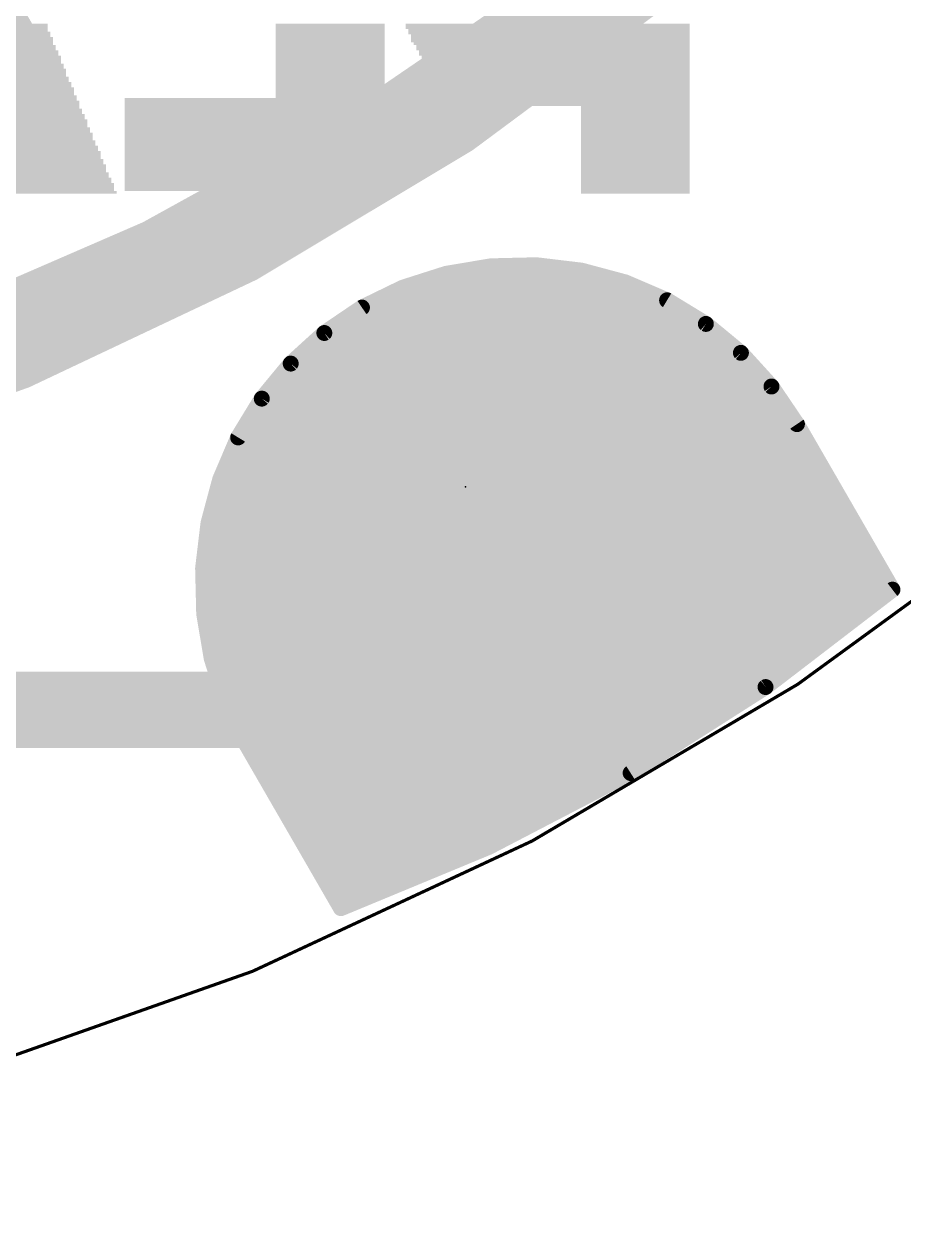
# Model space of a CAD drawing. Extents: x -25.4 to 25.4, y -25.4 to 25.5.
# Drawn here: x 7.78 to 14.8, y -25.45 to -15.99 of the extents above; entities that cross this region are included whole.
import ezdxf

# ---------------------------------------------------------------- set-up
doc = ezdxf.new("R2010")
doc.units = 0
for name, color, linetype in [('1', 12, 'CONTINUOUS'), ('16', 132, 'CONTINUOUS'), ('17', 110, 'CONTINUOUS'), ('20', 53, 'CONTINUOUS'), ('204', 40, 'CONTINUOUS'), ('23', 53, 'CONTINUOUS')]:
    doc.layers.add(name, color=color, linetype=linetype)

# ---------------------------------------------------------------- blocks, each defined once
blk = doc.blocks.new('RECT')
blk.add_solid([(-0.5, -0.5), (0.5, -0.5), (-0.5, 0.5), (0.5, 0.5)])
blk = doc.blocks.new('ROUNDP')
at = {"const_width": 0.5}
blk.add_lwpolyline([(0, -0.25, 1), (0, 0.25, 1), (0, -0.25)], format="xyb", dxfattribs=at)

msp = doc.modelspace()

# ---------------------------------------------------------------- linework, layer by layer
at = {"layer": '1'}
for points, const_width in [([(7.1205, -18.6055, 0.6745), (7.9375, 18.542)], 0.6096), ([(0, -20.32, 0.4142), (20.32, 0)], 0.254), ([(11.5053, -17.8947, 1), (11.5068, -17.9581)], 0.0635), ([(11.5113, -17.9577, 1), (11.5008, -17.8951)], 0.0635), ([(11.8721, -17.8862, 1), (11.8646, -17.9493)], 0.0635), ([(11.8691, -17.9495, 1), (11.8676, -17.886)], 0.0635), ([(11.1434, -17.9552, 1), (11.1539, -18.0178)], 0.0635), ([(11.1583, -18.0167, 1), (11.139, -17.9563)], 0.0635), ([(12.2364, -17.9301, 1), (12.22, -17.9915)], 0.0635), ([(12.2244, -17.9923, 1), (12.232, -17.9293)], 0.0635), ([(10.7938, -18.0666, 1), (10.8131, -18.1271)], 0.0635), ([(10.8174, -18.1254, 1), (10.7896, -18.0683)], 0.0635), ([(11.0001, -18.0023, 1), (11.0001, -18.0658)], 0.0635), ([(12.5014, -18.0658, 1), (12.5014, -18.0023)], 0.0635), ([(12.5908, -18.0254, 1), (12.5658, -18.0838)], 0.0635), ([(12.57, -18.0853, 1), (12.5865, -18.0239)], 0.0635), ([(10.6714, -18.1293, 1), (10.6714, -18.1928)], 0.0635), ([(12.8267, -18.1928, 1), (12.8267, -18.1293)], 0.0635), ([(12.9279, -18.1701, 1), (12.8949, -18.2244)], 0.0635), ([(12.8989, -18.2264, 1), (12.9239, -18.1681)], 0.0635), ([(10.429, -18.2563, 1), (10.429, -18.3197)], 0.0635), ([(10.4636, -18.2266, 1), (10.4914, -18.2837)], 0.0635), ([(10.4953, -18.2815, 1), (10.4597, -18.2289)], 0.0635), ([(13.0603, -18.3197, 1), (13.0603, -18.2563)], 0.0635), ([(13.2411, -18.3614, 1), (13.2006, -18.4104)], 0.0635), ([(13.2043, -18.413, 1), (13.2374, -18.3588)], 0.0635), ([(10.1596, -18.432, 1), (10.1952, -18.4846)], 0.0635), ([(10.1987, -18.4818, 1), (10.156, -18.4348)], 0.0635), ([(10.2414, -18.3833, 1), (10.2414, -18.4467)], 0.0635), ([(13.2561, -18.4467, 1), (13.2561, -18.3833)], 0.0635), ([(10.0853, -18.5103, 1), (10.0853, -18.5738)], 0.0635), ([(13.4099, -18.5738, 1), (13.4099, -18.5103)], 0.0635), ([(9.9456, -18.6373, 1), (9.9456, -18.7007)], 0.0635), ([(13.5238, -18.5953, 1), (13.4768, -18.638)], 0.0635), ([(13.4801, -18.6411, 1), (13.5205, -18.5921)], 0.0635), ([(13.5479, -18.7007, 1), (13.5479, -18.6373)], 0.0635), ([(9.8879, -18.6786, 1), (9.9306, -18.7256)], 0.0635), ([(9.9337, -18.7223, 1), (9.8847, -18.6819)], 0.0635), ([(9.8317, -18.7643, 1), (9.8317, -18.8277)], 0.0635), ([(13.6634, -18.8277, 1), (13.6634, -18.7643)], 0.0635), ([(9.7268, -18.8913, 1), (9.7268, -18.9548)], 0.0635), ([(13.7704, -18.867, 1), (13.7178, -18.9026)], 0.0635), ([(13.7206, -18.9061, 1), (13.7676, -18.8634)], 0.0635), ([(13.77, -18.9548, 1), (13.77, -18.8913)], 0.0635), ([(9.6368, -19.0183, 1), (9.6368, -19.0817)], 0.0635), ([(9.654, -18.9613, 1), (9.703, -19.0018)], 0.0635), ([(9.7056, -18.9981, 1), (9.6514, -18.965)], 0.0635), ([(13.8559, -19.0817, 1), (13.8559, -19.0183)], 0.0635), ([(9.5593, -19.1453, 1), (9.5593, -19.2087)], 0.0635), ([(13.9747, -19.169, 1), (13.9197, -19.2008)], 0.0635), ([(13.9209, -19.2027, 1), (13.9735, -19.1671)], 0.0635), ([(13.9419, -19.2087, 1), (13.9419, -19.1453)], 0.0635), ([(9.4843, -19.2723, 1), (9.4843, -19.3358)], 0.0635), ([(9.4627, -19.2745, 1), (9.517, -19.3075)], 0.0635), ([(9.519, -19.3035, 1), (9.4607, -19.2785)], 0.0635), ([(14.016, -19.3358, 1), (14.016, -19.2723)], 0.0635), ([(9.4299, -19.3993, 1), (9.4299, -19.4627)], 0.0635), ([(14.0893, -19.4627, 1), (14.0893, -19.3993)], 0.0635), ([(9.3779, -19.6324, 1), (9.3165, -19.6159)], 0.0635), ([(9.3755, -19.5263, 1), (9.3755, -19.5897)], 0.0635), ([(14.1626, -19.5897, 1), (14.1626, -19.5263)], 0.0635), ([(9.3309, -19.6533, 1), (9.3309, -19.7168)], 0.0635), ([(9.318, -19.6116, 1), (9.3764, -19.6366)], 0.0635), ([(14.2359, -19.7168, 1), (14.2359, -19.6533)], 0.0635), ([(9.2969, -19.7803, 1), (9.2969, -19.8438)], 0.0635), ([(14.3093, -19.8438, 1), (14.3093, -19.7803)], 0.0635), ([(11.7094, -20.1249, 1), (11.4046, -20.1249)], 0.3048), ([(9.2227, -19.966, 1), (9.2841, -19.9824)], 0.0635), ([(9.2849, -19.978, 1), (9.2219, -19.9704)], 0.0635), ([(9.2628, -19.9073, 1), (9.2628, -19.9707)], 0.0635), ([(14.3826, -19.9707, 1), (14.3826, -19.9073)], 0.0635), ([(9.2424, -20.0343, 1), (9.2424, -20.0978)], 0.0635), ([(14.4559, -20.0978, 1), (14.4559, -20.0343)], 0.0635), ([(9.2272, -20.1613, 1), (9.2272, -20.2248)], 0.0635), ([(11.6648, -20.4867, 1), (11.4492, -20.2712)], 0.3048), ([(14.5292, -20.2248, 1), (14.5292, -20.1613)], 0.0635), ([(11.4046, -20.3789, 1), (11.7094, -20.3789)], 0.3048), ([(9.2421, -20.3333, 1), (9.1786, -20.3348)], 0.0635), ([(9.1788, -20.3303, 1), (9.2419, -20.3378)], 0.0635), ([(9.2121, -20.2883, 1), (9.2121, -20.3517)], 0.0635), ([(14.6026, -20.3517, 1), (14.6026, -20.2883)], 0.0635), ([(9.2131, -20.4153, 1), (9.2131, -20.4788)], 0.0635), ([(14.6759, -20.4788, 1), (14.6759, -20.4153)], 0.0635), ([(9.2161, -20.5423, 1), (9.2161, -20.6058)], 0.0635), ([(14.6189, -20.6058, 1), (14.6189, -20.5423)], 0.0635), ([(14.6817, -20.5206, 1), (14.7367, -20.4888)], 0.0635), ([(14.7285, -20.5299, 1), (14.6899, -20.4795)], 0.0635), ([(9.2503, -20.6911, 1), (9.1877, -20.7016)], 0.0635), ([(9.1873, -20.6971, 1), (9.2507, -20.6956)], 0.0635), ([(9.2198, -20.6693, 1), (9.2198, -20.7327)], 0.0635), ([(14.4534, -20.7327, 1), (14.4534, -20.6693)], 0.0635), ([(9.2411, -20.7963, 1), (9.2411, -20.8597)], 0.0635), ([(14.2879, -20.8597, 1), (14.2879, -20.7963)], 0.0635), ([(9.2625, -20.9233, 1), (9.2625, -20.9868)], 0.0635), ([(14.1224, -20.9868, 1), (14.1224, -20.9233)], 0.0635), ([(9.3093, -21.0441, 1), (9.2489, -21.0634)], 0.0635), ([(9.2478, -21.059, 1), (9.3104, -21.0485)], 0.0635), ([(9.2881, -21.0503, 1), (9.2881, -21.1137)], 0.0635), ([(13.9569, -21.1137, 1), (13.9569, -21.0503)], 0.0635), ([(9.3287, -21.1773, 1), (9.3287, -21.2407)], 0.0635), ([(13.7914, -21.2407, 1), (13.7914, -21.1773)], 0.0635), ([(13.6775, -21.2563, 1), (13.7162, -21.3067)], 0.0635), ([(13.7139, -21.3083, 1), (13.6798, -21.2548)], 0.0635), ([(9.3693, -21.3043, 1), (9.3693, -21.3678)], 0.0635), ([(9.418, -21.385, 1), (9.3609, -21.4128)], 0.0635), ([(9.3592, -21.4086, 1), (9.4197, -21.3892)], 0.0635), ([(13.6113, -21.3678, 1), (13.6113, -21.3043)], 0.0635), ([(9.4206, -21.4313, 1), (9.4206, -21.4947)], 0.0635), ([(13.412, -21.4947, 1), (13.412, -21.4313)], 0.0635), ([(9.4823, -21.5583, 1), (9.4823, -21.6217)], 0.0635), ([(13.2126, -21.6217, 1), (13.2126, -21.5583)], 0.0635), ([(9.9232, -21.7972, 1), (10.1387, -22.0128)], 0.3048), ([(9.544, -21.6853, 1), (9.544, -21.7488)], 0.0635), ([(9.5753, -21.709, 1), (9.5203, -21.7408)], 0.0635), ([(9.5192, -21.7388, 1), (9.5764, -21.711)], 0.0635), ([(13.0133, -21.7488, 1), (13.0133, -21.6853)], 0.0635), ([(9.6166, -21.8123, 1), (9.6166, -21.8758)], 0.0635), ([(12.8139, -21.8758, 1), (12.8139, -21.8123)], 0.0635), ([(9.6899, -21.9393, 1), (9.6899, -22.0027)], 0.0635), ([(12.6036, -21.9404, 1), (12.6377, -21.9939)], 0.0635), ([(12.6353, -21.9953, 1), (12.6059, -21.939)], 0.0635), ([(12.6132, -22.0027, 1), (12.6132, -21.9393)], 0.0635), ([(9.7632, -22.0663, 1), (9.7632, -22.1298)], 0.0635), ([(12.3693, -22.1298, 1), (12.3693, -22.0663)], 0.0635), ([(9.8365, -22.1933, 1), (9.8365, -22.2568)], 0.0635), ([(12.1253, -22.2568, 1), (12.1253, -22.1933)], 0.0635), ([(9.9099, -22.3203, 1), (9.9099, -22.3837)], 0.0635), ([(11.8814, -22.3837, 1), (11.8814, -22.3203)], 0.0635), ([(9.9832, -22.4473, 1), (9.9832, -22.5108)], 0.0635), ([(11.4741, -22.5282, 1), (11.5034, -22.5846)], 0.0635), ([(11.5009, -22.5857, 1), (11.4766, -22.5271)], 0.0635), ([(11.6374, -22.5108, 1), (11.6374, -22.4473)], 0.0635), ([(10.0565, -22.5743, 1), (10.0565, -22.6378)], 0.0635), ([(11.369, -22.6378, 1), (11.369, -22.5743)], 0.0635), ([(10.1298, -22.7013, 1), (10.1298, -22.7647)], 0.0635), ([(11.0624, -22.7647, 1), (11.0624, -22.7013)], 0.0635), ([(10.2031, -22.8283, 1), (10.2031, -22.8917)], 0.0635), ([(10.7557, -22.8917, 1), (10.7557, -22.8283)], 0.0635), ([(10.2765, -22.9553, 1), (10.2765, -23.0188)], 0.0635), ([(10.4491, -23.0188, 1), (10.4491, -22.9553)], 0.0635), ([(10.2976, -23.0154, 1), (10.3219, -23.0741)], 0.0635), ([(10.2823, -23.0606, 1), (10.3373, -23.0288)], 0.0635)]:
    msp.add_lwpolyline(points, format="xyb", dxfattribs=dict(at, const_width=const_width))
for points, const_width in [([(11.5061, -17.9264), (11.1487, -17.9865)], 0.127), ([(11.8684, -17.9178), (11.5061, -17.9264)], 0.127), ([(12.2282, -17.9608), (11.8684, -17.9178)], 0.127), ([(11.1487, -17.9865), (10.8035, -18.0968)], 0.127), ([(12.5783, -18.0546), (12.2282, -17.9608)], 0.127), ([(10.8035, -18.0968), (10.4775, -18.2552)], 0.127), ([(11.0001, -18.034), (12.5014, -18.034)], 0.127), ([(12.9114, -18.1973), (12.5783, -18.0546)], 0.127), ([(10.6714, -18.161), (12.8267, -18.161)], 0.127), ([(13.2208, -18.3859), (12.9114, -18.1973)], 0.127), ([(10.4775, -18.2552), (10.1774, -18.4583)], 0.127), ([(10.429, -18.288), (13.0603, -18.288)], 0.127), ([(13.5003, -18.6166), (13.2208, -18.3859)], 0.127), ([(10.1774, -18.4583), (9.9092, -18.7021)], 0.127), ([(10.2414, -18.415), (13.2561, -18.415)], 0.127), ([(10.0853, -18.542), (13.4099, -18.542)], 0.127), ([(9.9456, -18.669), (13.5479, -18.669)], 0.127), ([(13.7441, -18.8848), (13.5003, -18.6166)], 0.127), ([(9.9092, -18.7021), (9.6785, -18.9816)], 0.127), ([(9.8317, -18.796), (13.6634, -18.796)], 0.127), ([(9.7268, -18.923), (13.77, -18.923)], 0.127), ([(13.9472, -19.1849), (13.7441, -18.8848)], 0.127), ([(9.6785, -18.9816), (9.4899, -19.291)], 0.127), ([(9.6368, -19.05), (13.8559, -19.05)], 0.127), ([(9.5593, -19.177), (13.9419, -19.177)], 0.127), ([(14.7092, -20.5047), (13.9472, -19.1849)], 0.127), ([(9.4899, -19.291), (9.3472, -19.6241)], 0.127), ([(9.4843, -19.304), (14.016, -19.304)], 0.127), ([(9.4299, -19.431), (14.0893, -19.431)], 0.127), ([(9.3472, -19.6241), (9.2534, -19.9742)], 0.127), ([(9.3755, -19.558), (14.1626, -19.558)], 0.127), ([(9.3309, -19.685), (14.2359, -19.685)], 0.127), ([(9.2969, -19.812), (14.3093, -19.812)], 0.127), ([(11.557, -20.3789), (11.557, -20.1249)], 0.6096), ([(9.2534, -19.9742), (9.2104, -20.334)], 0.127), ([(9.2628, -19.939), (14.3826, -19.939)], 0.127), ([(9.2424, -20.066), (14.4559, -20.066)], 0.127), ([(9.2272, -20.193), (14.5292, -20.193)], 0.127), ([(10.0309, -21.905), (11.557, -20.3789)], 0.6096), ([(9.2104, -20.334), (9.219, -20.6963)], 0.127), ([(9.2121, -20.32), (14.6026, -20.32)], 0.127), ([(9.2131, -20.447), (14.6759, -20.447)], 0.127), ([(9.2161, -20.574), (14.6189, -20.574)], 0.127), ([(13.6968, -21.2815), (14.7092, -20.5047)], 0.127), ([(9.219, -20.6963), (9.2791, -21.0537)], 0.127), ([(9.2198, -20.701), (14.4534, -20.701)], 0.127), ([(9.2411, -20.828), (14.2879, -20.828)], 0.127), ([(9.2625, -20.955), (14.1224, -20.955)], 0.127), ([(9.2791, -21.0537), (9.3894, -21.3989)], 0.127), ([(9.2881, -21.082), (13.9569, -21.082)], 0.127), ([(9.3287, -21.209), (13.7914, -21.209)], 0.127), ([(12.6206, -21.9672), (13.6968, -21.2815)], 0.127), ([(9.3693, -21.336), (13.6113, -21.336)], 0.127), ([(9.3894, -21.3989), (9.5478, -21.7249)], 0.127), ([(9.4206, -21.463), (13.412, -21.463)], 0.127), ([(9.4823, -21.59), (13.2126, -21.59)], 0.127), ([(9.544, -21.717), (13.0133, -21.717)], 0.127), ([(9.5478, -21.7249), (10.3098, -23.0447)], 0.127), ([(9.6166, -21.844), (12.8139, -21.844)], 0.127), ([(9.6899, -21.971), (12.6132, -21.971)], 0.127), ([(11.4887, -22.5564), (12.6206, -21.9672)], 0.127), ([(9.7632, -22.098), (12.3693, -22.098)], 0.127), ([(9.8365, -22.225), (12.1253, -22.225)], 0.127), ([(9.9099, -22.352), (11.8814, -22.352)], 0.127), ([(9.9832, -22.479), (11.6374, -22.479)], 0.127), ([(10.3098, -23.0447), (11.4887, -22.5564)], 0.127), ([(10.0565, -22.606), (11.369, -22.606)], 0.127), ([(10.1298, -22.733), (11.0624, -22.733)], 0.127), ([(10.2031, -22.86), (10.7557, -22.86)], 0.127), ([(10.2765, -22.987), (10.4491, -22.987)], 0.127)]:
    msp.add_lwpolyline(points, dxfattribs=dict(at, const_width=const_width))
at = {"layer": '16'}
for points, const_width in [([(0, -20.32, 0.4142), (20.32, 0)], 0.254), ([(11.5053, -17.8947, 1), (11.5068, -17.9581)], 0.0635), ([(11.5113, -17.9577, 1), (11.5008, -17.8951)], 0.0635), ([(11.8721, -17.8862, 1), (11.8646, -17.9493)], 0.0635), ([(11.8691, -17.9495, 1), (11.8676, -17.886)], 0.0635), ([(11.1434, -17.9552, 1), (11.1539, -18.0178)], 0.0635), ([(11.1583, -18.0167, 1), (11.139, -17.9563)], 0.0635), ([(12.2364, -17.9301, 1), (12.22, -17.9915)], 0.0635), ([(12.2244, -17.9923, 1), (12.232, -17.9293)], 0.0635), ([(10.7938, -18.0666, 1), (10.8131, -18.1271)], 0.0635), ([(10.8174, -18.1254, 1), (10.7896, -18.0683)], 0.0635), ([(11.0001, -18.0023, 1), (11.0001, -18.0658)], 0.0635), ([(12.5014, -18.0658, 1), (12.5014, -18.0023)], 0.0635), ([(12.5908, -18.0254, 1), (12.5658, -18.0838)], 0.0635), ([(12.57, -18.0853, 1), (12.5865, -18.0239)], 0.0635), ([(10.6714, -18.1293, 1), (10.6714, -18.1928)], 0.0635), ([(12.8267, -18.1928, 1), (12.8267, -18.1293)], 0.0635), ([(12.9279, -18.1701, 1), (12.8949, -18.2244)], 0.0635), ([(12.8989, -18.2264, 1), (12.9239, -18.1681)], 0.0635), ([(10.429, -18.2563, 1), (10.429, -18.3197)], 0.0635), ([(10.4636, -18.2266, 1), (10.4914, -18.2837)], 0.0635), ([(10.4953, -18.2815, 1), (10.4597, -18.2289)], 0.0635), ([(13.0603, -18.3197, 1), (13.0603, -18.2563)], 0.0635), ([(13.2411, -18.3614, 1), (13.2006, -18.4104)], 0.0635), ([(13.2043, -18.413, 1), (13.2374, -18.3588)], 0.0635), ([(10.1596, -18.432, 1), (10.1952, -18.4846)], 0.0635), ([(10.1987, -18.4818, 1), (10.156, -18.4348)], 0.0635), ([(10.2414, -18.3833, 1), (10.2414, -18.4467)], 0.0635), ([(13.2561, -18.4467, 1), (13.2561, -18.3833)], 0.0635), ([(10.0853, -18.5103, 1), (10.0853, -18.5738)], 0.0635), ([(13.4099, -18.5738, 1), (13.4099, -18.5103)], 0.0635), ([(9.9456, -18.6373, 1), (9.9456, -18.7007)], 0.0635), ([(13.5238, -18.5953, 1), (13.4768, -18.638)], 0.0635), ([(13.4801, -18.6411, 1), (13.5205, -18.5921)], 0.0635), ([(13.5479, -18.7007, 1), (13.5479, -18.6373)], 0.0635), ([(9.8879, -18.6786, 1), (9.9306, -18.7256)], 0.0635), ([(9.9337, -18.7223, 1), (9.8847, -18.6819)], 0.0635), ([(9.8317, -18.7643, 1), (9.8317, -18.8277)], 0.0635), ([(13.6634, -18.8277, 1), (13.6634, -18.7643)], 0.0635), ([(9.7268, -18.8913, 1), (9.7268, -18.9548)], 0.0635), ([(13.7704, -18.867, 1), (13.7178, -18.9026)], 0.0635), ([(13.7206, -18.9061, 1), (13.7676, -18.8634)], 0.0635), ([(13.77, -18.9548, 1), (13.77, -18.8913)], 0.0635), ([(9.6368, -19.0183, 1), (9.6368, -19.0817)], 0.0635), ([(9.654, -18.9613, 1), (9.703, -19.0018)], 0.0635), ([(9.7056, -18.9981, 1), (9.6514, -18.965)], 0.0635), ([(13.8559, -19.0817, 1), (13.8559, -19.0183)], 0.0635), ([(9.5593, -19.1453, 1), (9.5593, -19.2087)], 0.0635), ([(13.9747, -19.169, 1), (13.9197, -19.2008)], 0.0635), ([(13.9209, -19.2027, 1), (13.9735, -19.1671)], 0.0635), ([(13.9419, -19.2087, 1), (13.9419, -19.1453)], 0.0635), ([(9.4843, -19.2723, 1), (9.4843, -19.3358)], 0.0635), ([(9.4627, -19.2745, 1), (9.517, -19.3075)], 0.0635), ([(9.519, -19.3035, 1), (9.4607, -19.2785)], 0.0635), ([(14.016, -19.3358, 1), (14.016, -19.2723)], 0.0635), ([(9.4299, -19.3993, 1), (9.4299, -19.4627)], 0.0635), ([(14.0893, -19.4627, 1), (14.0893, -19.3993)], 0.0635), ([(9.3779, -19.6324, 1), (9.3165, -19.6159)], 0.0635), ([(9.3755, -19.5263, 1), (9.3755, -19.5897)], 0.0635), ([(14.1626, -19.5897, 1), (14.1626, -19.5263)], 0.0635), ([(9.3309, -19.6533, 1), (9.3309, -19.7168)], 0.0635), ([(9.318, -19.6116, 1), (9.3764, -19.6366)], 0.0635), ([(14.2359, -19.7168, 1), (14.2359, -19.6533)], 0.0635), ([(9.2969, -19.7803, 1), (9.2969, -19.8438)], 0.0635), ([(14.3093, -19.8438, 1), (14.3093, -19.7803)], 0.0635), ([(11.7094, -20.1249, 1), (11.4046, -20.1249)], 0.3048), ([(9.2227, -19.966, 1), (9.2841, -19.9824)], 0.0635), ([(9.2849, -19.978, 1), (9.2219, -19.9704)], 0.0635), ([(9.2628, -19.9073, 1), (9.2628, -19.9707)], 0.0635), ([(14.3826, -19.9707, 1), (14.3826, -19.9073)], 0.0635), ([(9.2424, -20.0343, 1), (9.2424, -20.0978)], 0.0635), ([(14.4559, -20.0978, 1), (14.4559, -20.0343)], 0.0635), ([(9.2272, -20.1613, 1), (9.2272, -20.2248)], 0.0635), ([(11.6648, -20.4867, 1), (11.4492, -20.2712)], 0.3048), ([(14.5292, -20.2248, 1), (14.5292, -20.1613)], 0.0635), ([(11.4046, -20.3789, 1), (11.7094, -20.3789)], 0.3048), ([(9.2421, -20.3333, 1), (9.1786, -20.3348)], 0.0635), ([(9.1788, -20.3303, 1), (9.2419, -20.3378)], 0.0635), ([(9.2121, -20.2883, 1), (9.2121, -20.3517)], 0.0635), ([(14.6026, -20.3517, 1), (14.6026, -20.2883)], 0.0635), ([(9.2131, -20.4153, 1), (9.2131, -20.4788)], 0.0635), ([(14.6759, -20.4788, 1), (14.6759, -20.4153)], 0.0635), ([(9.2161, -20.5423, 1), (9.2161, -20.6058)], 0.0635), ([(14.6189, -20.6058, 1), (14.6189, -20.5423)], 0.0635), ([(14.6817, -20.5206, 1), (14.7367, -20.4888)], 0.0635), ([(14.7285, -20.5299, 1), (14.6899, -20.4795)], 0.0635), ([(9.2503, -20.6911, 1), (9.1877, -20.7016)], 0.0635), ([(9.1873, -20.6971, 1), (9.2507, -20.6956)], 0.0635), ([(9.2198, -20.6693, 1), (9.2198, -20.7327)], 0.0635), ([(14.4534, -20.7327, 1), (14.4534, -20.6693)], 0.0635), ([(9.2411, -20.7963, 1), (9.2411, -20.8597)], 0.0635), ([(14.2879, -20.8597, 1), (14.2879, -20.7963)], 0.0635), ([(9.2625, -20.9233, 1), (9.2625, -20.9868)], 0.0635), ([(14.1224, -20.9868, 1), (14.1224, -20.9233)], 0.0635), ([(9.3093, -21.0441, 1), (9.2489, -21.0634)], 0.0635), ([(9.2478, -21.059, 1), (9.3104, -21.0485)], 0.0635), ([(9.2881, -21.0503, 1), (9.2881, -21.1137)], 0.0635), ([(13.9569, -21.1137, 1), (13.9569, -21.0503)], 0.0635), ([(9.3287, -21.1773, 1), (9.3287, -21.2407)], 0.0635), ([(10.4729, -21.6154, 1), (10.4729, -21.3106)], 0.3048), ([(13.7914, -21.2407, 1), (13.7914, -21.1773)], 0.0635), ([(10.3652, -21.3552, 1), (10.5807, -21.5708)], 0.3048), ([(13.6775, -21.2563, 1), (13.7162, -21.3067)], 0.0635), ([(13.7139, -21.3083, 1), (13.6798, -21.2548)], 0.0635), ([(9.3693, -21.3043, 1), (9.3693, -21.3678)], 0.0635), ([(9.418, -21.385, 1), (9.3609, -21.4128)], 0.0635), ([(9.3592, -21.4086, 1), (9.4197, -21.3892)], 0.0635), ([(13.6113, -21.3678, 1), (13.6113, -21.3043)], 0.0635), ([(9.4206, -21.4313, 1), (9.4206, -21.4947)], 0.0635), ([(13.412, -21.4947, 1), (13.412, -21.4313)], 0.0635), ([(9.4823, -21.5583, 1), (9.4823, -21.6217)], 0.0635), ([(13.2126, -21.6217, 1), (13.2126, -21.5583)], 0.0635), ([(9.544, -21.6853, 1), (9.544, -21.7488)], 0.0635), ([(9.5753, -21.709, 1), (9.5203, -21.7408)], 0.0635), ([(9.5192, -21.7388, 1), (9.5764, -21.711)], 0.0635), ([(13.0133, -21.7488, 1), (13.0133, -21.6853)], 0.0635), ([(9.6166, -21.8123, 1), (9.6166, -21.8758)], 0.0635), ([(12.8139, -21.8758, 1), (12.8139, -21.8123)], 0.0635), ([(9.6899, -21.9393, 1), (9.6899, -22.0027)], 0.0635), ([(12.6036, -21.9404, 1), (12.6377, -21.9939)], 0.0635), ([(12.6353, -21.9953, 1), (12.6059, -21.939)], 0.0635), ([(12.6132, -22.0027, 1), (12.6132, -21.9393)], 0.0635), ([(9.7632, -22.0663, 1), (9.7632, -22.1298)], 0.0635), ([(12.3693, -22.1298, 1), (12.3693, -22.0663)], 0.0635), ([(9.8365, -22.1933, 1), (9.8365, -22.2568)], 0.0635), ([(12.1253, -22.2568, 1), (12.1253, -22.1933)], 0.0635), ([(9.9099, -22.3203, 1), (9.9099, -22.3837)], 0.0635), ([(11.8814, -22.3837, 1), (11.8814, -22.3203)], 0.0635), ([(9.9832, -22.4473, 1), (9.9832, -22.5108)], 0.0635), ([(11.4741, -22.5282, 1), (11.5034, -22.5846)], 0.0635), ([(11.5009, -22.5857, 1), (11.4766, -22.5271)], 0.0635), ([(11.6374, -22.5108, 1), (11.6374, -22.4473)], 0.0635), ([(10.0565, -22.5743, 1), (10.0565, -22.6378)], 0.0635), ([(11.369, -22.6378, 1), (11.369, -22.5743)], 0.0635), ([(10.1298, -22.7013, 1), (10.1298, -22.7647)], 0.0635), ([(11.0624, -22.7647, 1), (11.0624, -22.7013)], 0.0635), ([(10.2031, -22.8283, 1), (10.2031, -22.8917)], 0.0635), ([(10.7557, -22.8917, 1), (10.7557, -22.8283)], 0.0635), ([(10.2765, -22.9553, 1), (10.2765, -23.0188)], 0.0635), ([(10.4491, -23.0188, 1), (10.4491, -22.9553)], 0.0635), ([(10.2976, -23.0154, 1), (10.3219, -23.0741)], 0.0635), ([(10.2823, -23.0606, 1), (10.3373, -23.0288)], 0.0635)]:
    msp.add_lwpolyline(points, format="xyb", dxfattribs=dict(at, const_width=const_width))
for points, const_width in [([(11.5061, -17.9264), (11.1487, -17.9865)], 0.127), ([(11.8684, -17.9178), (11.5061, -17.9264)], 0.127), ([(12.2282, -17.9608), (11.8684, -17.9178)], 0.127), ([(11.1487, -17.9865), (10.8035, -18.0968)], 0.127), ([(12.5783, -18.0546), (12.2282, -17.9608)], 0.127), ([(10.8035, -18.0968), (10.4775, -18.2552)], 0.127), ([(11.0001, -18.034), (12.5014, -18.034)], 0.127), ([(12.9114, -18.1973), (12.5783, -18.0546)], 0.127), ([(10.6714, -18.161), (12.8267, -18.161)], 0.127), ([(13.2208, -18.3859), (12.9114, -18.1973)], 0.127), ([(10.4775, -18.2552), (10.1774, -18.4583)], 0.127), ([(10.429, -18.288), (13.0603, -18.288)], 0.127), ([(13.5003, -18.6166), (13.2208, -18.3859)], 0.127), ([(10.1774, -18.4583), (9.9092, -18.7021)], 0.127), ([(10.2414, -18.415), (13.2561, -18.415)], 0.127), ([(10.0853, -18.542), (13.4099, -18.542)], 0.127), ([(9.9456, -18.669), (13.5479, -18.669)], 0.127), ([(13.7441, -18.8848), (13.5003, -18.6166)], 0.127), ([(9.9092, -18.7021), (9.6785, -18.9816)], 0.127), ([(9.8317, -18.796), (13.6634, -18.796)], 0.127), ([(9.7268, -18.923), (13.77, -18.923)], 0.127), ([(13.9472, -19.1849), (13.7441, -18.8848)], 0.127), ([(9.6785, -18.9816), (9.4899, -19.291)], 0.127), ([(9.6368, -19.05), (13.8559, -19.05)], 0.127), ([(9.5593, -19.177), (13.9419, -19.177)], 0.127), ([(14.7092, -20.5047), (13.9472, -19.1849)], 0.127), ([(9.4899, -19.291), (9.3472, -19.6241)], 0.127), ([(9.4843, -19.304), (14.016, -19.304)], 0.127), ([(9.4299, -19.431), (14.0893, -19.431)], 0.127), ([(9.3472, -19.6241), (9.2534, -19.9742)], 0.127), ([(9.3755, -19.558), (14.1626, -19.558)], 0.127), ([(9.3309, -19.685), (14.2359, -19.685)], 0.127), ([(9.2969, -19.812), (14.3093, -19.812)], 0.127), ([(11.557, -20.3789), (11.557, -20.1249)], 0.6096), ([(9.2534, -19.9742), (9.2104, -20.334)], 0.127), ([(9.2628, -19.939), (14.3826, -19.939)], 0.127), ([(9.2424, -20.066), (14.4559, -20.066)], 0.127), ([(9.2272, -20.193), (14.5292, -20.193)], 0.127), ([(10.4729, -21.463), (11.557, -20.3789)], 0.6096), ([(9.2104, -20.334), (9.219, -20.6963)], 0.127), ([(9.2121, -20.32), (14.6026, -20.32)], 0.127), ([(9.2131, -20.447), (14.6759, -20.447)], 0.127), ([(9.2161, -20.574), (14.6189, -20.574)], 0.127), ([(13.6968, -21.2815), (14.7092, -20.5047)], 0.127), ([(9.219, -20.6963), (9.2791, -21.0537)], 0.127), ([(9.2198, -20.701), (14.4534, -20.701)], 0.127), ([(9.2411, -20.828), (14.2879, -20.828)], 0.127), ([(9.2625, -20.955), (14.1224, -20.955)], 0.127), ([(9.2791, -21.0537), (9.3894, -21.3989)], 0.127), ([(9.2881, -21.082), (13.9569, -21.082)], 0.127), ([(5.842, -21.463), (10.4729, -21.463)], 0.6096), ([(9.3287, -21.209), (13.7914, -21.209)], 0.127), ([(12.6206, -21.9672), (13.6968, -21.2815)], 0.127), ([(9.3693, -21.336), (13.6113, -21.336)], 0.127), ([(9.3894, -21.3989), (9.5478, -21.7249)], 0.127), ([(9.4206, -21.463), (13.412, -21.463)], 0.127), ([(9.4823, -21.59), (13.2126, -21.59)], 0.127), ([(9.544, -21.717), (13.0133, -21.717)], 0.127), ([(9.5478, -21.7249), (10.3098, -23.0447)], 0.127), ([(9.6166, -21.844), (12.8139, -21.844)], 0.127), ([(9.6899, -21.971), (12.6132, -21.971)], 0.127), ([(11.4887, -22.5564), (12.6206, -21.9672)], 0.127), ([(9.7632, -22.098), (12.3693, -22.098)], 0.127), ([(9.8365, -22.225), (12.1253, -22.225)], 0.127), ([(9.9099, -22.352), (11.8814, -22.352)], 0.127), ([(9.9832, -22.479), (11.6374, -22.479)], 0.127), ([(10.3098, -23.0447), (11.4887, -22.5564)], 0.127), ([(10.0565, -22.606), (11.369, -22.606)], 0.127), ([(10.1298, -22.733), (11.0624, -22.733)], 0.127), ([(10.2031, -22.86), (10.7557, -22.86)], 0.127), ([(10.2765, -22.987), (10.4491, -22.987)], 0.127)]:
    msp.add_lwpolyline(points, dxfattribs=dict(at, const_width=const_width))
at = {"layer": '20', "const_width": 0.0254}
msp.add_lwpolyline([(-3.4925, 25.146, 14.4823), (3.4925, 25.146)], format="xyb", dxfattribs=at)
at = {"layer": '23'}
msp.add_point((11.303, -19.685), dxfattribs=at)

# ---------------------------------------------------------------- block references
at = {"layer": '1', "xscale": 0.85, "rotation": 120}
msp.add_blockref('RECT', (7.558, -16.4918), dxfattribs=at)
at = {"layer": '17', "xscale": 4.216, "yscale": 4.216, "rotation": 210}
msp.add_blockref('ROUNDP', (11.557, -20.1249), dxfattribs=at)
msp.add_blockref('ROUNDP', (11.557, -20.1249), dxfattribs=at)
at = {"layer": '204', "yscale": 0.0212, "rotation": 180}
for p, xscale in [((7.0069, -16.0659), 1.9684), ((7.0069, -16.0024), 1.9261), ((7.0069, -16.0235), 1.9261), ((7.0069, -16.0447), 1.9261), ((10.2241, -16.0024), 0.8678), ((10.2241, -16.0235), 0.8678), ((10.2241, -16.0447), 0.8678), ((10.2241, -16.0659), 0.8678), ((11.9597, -16.0024), 2.2647), ((11.9597, -16.0235), 2.2647), ((11.9703, -16.0447), 2.2436), ((11.9703, -16.0659), 2.2436), ((6.9963, -16.1505), 2.0319), ((7.0069, -16.1717), 2.0531), ((7.0069, -16.1082), 2.0108), ((7.0069, -16.1294), 2.0108), ((7.0069, -16.087), 1.9684), ((10.2241, -16.087), 0.8678), ((10.2241, -16.1082), 0.8678), ((10.2241, -16.1294), 0.8678), ((10.2241, -16.1505), 0.8678), ((10.2241, -16.1717), 0.8678), ((11.9809, -16.087), 2.2224), ((11.9809, -16.1082), 2.2224), ((11.9809, -16.1294), 2.2224), ((11.9915, -16.1505), 2.2012), ((12.002, -16.1717), 2.1801), ((7.5572, -16.1929), 0.9525), ((7.589, -16.214), 0.9313), ((7.5995, -16.2352), 0.9101), ((7.6207, -16.2564), 0.9101), ((10.2241, -16.1929), 0.8678), ((10.2241, -16.214), 0.8678), ((10.2241, -16.2352), 0.8678), ((10.2241, -16.2564), 0.8678), ((12.002, -16.1929), 2.1801), ((12.0126, -16.214), 2.1589), ((12.0126, -16.2352), 2.1589), ((12.0232, -16.2564), 2.1377), ((7.6313, -16.2775), 0.889), ((7.6419, -16.2987), 0.8678), ((7.6525, -16.3199), 0.889), ((7.6525, -16.341), 0.889), ((7.6736, -16.3622), 0.889), ((10.2241, -16.2775), 0.8678), ((10.2241, -16.2987), 0.8678), ((10.2241, -16.3199), 0.8678), ((10.2241, -16.341), 0.8678), ((10.2241, -16.3622), 0.8678), ((12.0338, -16.2775), 2.1166), ((12.0444, -16.2987), 2.0954), ((12.0549, -16.3199), 2.0743), ((12.0655, -16.341), 2.0531), ((12.0761, -16.3622), 2.0319), ((7.6736, -16.4469), 0.9313), ((7.6736, -16.3834), 0.889), ((7.6736, -16.4045), 0.889), ((7.6842, -16.4257), 0.9101), ((10.2241, -16.3834), 0.8678), ((10.2241, -16.4045), 0.8678), ((10.2241, -16.4257), 0.8678), ((10.2241, -16.4469), 0.8678), ((12.0867, -16.3834), 2.0108), ((12.0973, -16.4045), 1.9896), ((12.1184, -16.4257), 1.9473), ((12.129, -16.4469), 1.9261), ((7.663, -16.5527), 1.0371), ((7.6736, -16.5315), 1.016), ((7.6842, -16.5104), 0.9948), ((7.6842, -16.468), 0.9525), ((7.6842, -16.4892), 0.9525), ((10.2241, -16.468), 0.8678), ((10.2241, -16.4892), 0.8678), ((10.2241, -16.5104), 0.8678), ((10.2241, -16.5315), 0.8678), ((10.2241, -16.5527), 0.8678), ((12.1502, -16.468), 1.8838), ((12.1608, -16.4892), 1.8626), ((12.1819, -16.5104), 1.8203), ((12.2137, -16.5315), 1.7568), ((12.2349, -16.5527), 1.7144), ((7.663, -16.6162), 1.1218), ((7.663, -16.6374), 1.1218), ((7.6525, -16.595), 1.1006), ((7.663, -16.5739), 1.0795), ((9.6209, -16.595), 2.0743), ((9.6209, -16.6162), 2.0743), ((9.6209, -16.6374), 2.0743), ((10.2241, -16.5739), 0.8678), ((12.2666, -16.5739), 1.6509), ((12.2984, -16.595), 1.5874), ((12.3513, -16.6162), 1.4816), ((12.4359, -16.6374), 1.3123), ((7.663, -16.6585), 1.1218), ((7.6736, -16.6797), 1.143), ((7.6736, -16.7008), 1.143), ((7.6842, -16.722), 1.1641), ((7.6842, -16.7432), 1.1641), ((9.6209, -16.6585), 2.0743), ((9.6209, -16.6797), 2.0743), ((9.6209, -16.7008), 2.0743), ((9.6209, -16.722), 2.0743), ((9.6209, -16.7432), 2.0743), ((12.6582, -16.6585), 0.8678), ((12.6582, -16.6797), 0.8678), ((12.6582, -16.7008), 0.8678), ((12.6582, -16.722), 0.8678), ((12.6582, -16.7432), 0.8678), ((7.6948, -16.7643), 1.1853), ((7.6948, -16.7855), 1.1853), ((7.6948, -16.8067), 1.1853), ((7.7054, -16.8278), 1.2065), ((9.6209, -16.7643), 2.0743), ((9.6209, -16.7855), 2.0743), ((9.6209, -16.8067), 2.0743), ((9.6209, -16.8278), 2.0743), ((12.6582, -16.7643), 0.8678), ((12.6582, -16.7855), 0.8678), ((12.6582, -16.8067), 0.8678), ((12.6582, -16.8278), 0.8678), ((7.7054, -16.849), 1.2065), ((7.7265, -16.9337), 1.2488), ((7.716, -16.8702), 1.2276), ((7.716, -16.8913), 1.2276), ((7.716, -16.9125), 1.2276), ((9.6209, -16.849), 2.0743), ((9.6209, -16.8702), 2.0743), ((9.6209, -16.8913), 2.0743), ((9.6209, -16.9125), 2.0743), ((9.6209, -16.9337), 2.0743), ((12.6582, -16.849), 0.8678), ((12.6582, -16.8702), 0.8678), ((12.6582, -16.8913), 0.8678), ((12.6582, -16.9125), 0.8678), ((12.6582, -16.9337), 0.8678), ((7.7265, -16.9548), 1.2488), ((7.7371, -16.976), 1.27), ((7.7371, -16.9972), 1.27), ((7.7477, -17.0183), 1.2911), ((9.6209, -16.9548), 2.0743), ((9.6209, -16.976), 2.0743), ((9.6209, -16.9972), 2.0743), ((9.6209, -17.0183), 2.0743), ((12.6582, -16.9548), 0.8678), ((12.6582, -16.976), 0.8678), ((12.6582, -16.9972), 0.8678), ((12.6582, -17.0183), 0.8678), ((7.7477, -17.0395), 1.2911), ((7.7477, -17.0607), 1.2911), ((7.7583, -17.0818), 1.3123), ((7.7583, -17.103), 1.3123), ((9.6209, -17.0395), 2.0743), ((9.6209, -17.0607), 2.0743), ((9.6209, -17.0818), 2.0743), ((9.6209, -17.103), 2.0743), ((12.6582, -17.0395), 0.8678), ((12.6582, -17.0607), 0.8678), ((12.6582, -17.0818), 0.8678), ((12.6582, -17.103), 0.8678), ((7.7689, -17.1242), 1.3335), ((7.7689, -17.1453), 1.3335), ((7.7689, -17.1665), 1.3335), ((7.7795, -17.1877), 1.3546), ((7.7795, -17.2088), 1.3546), ((9.6209, -17.1242), 2.0743), ((9.6209, -17.1453), 2.0743), ((9.6209, -17.1665), 2.0743), ((9.6209, -17.1877), 2.0743), ((9.6209, -17.2088), 2.0743), ((12.6582, -17.1242), 0.8678), ((12.6582, -17.1453), 0.8678), ((12.6582, -17.1665), 0.8678), ((12.6582, -17.1877), 0.8678), ((12.6582, -17.2088), 0.8678), ((7.79, -17.23), 1.3758), ((7.79, -17.2512), 1.3758), ((7.8006, -17.2723), 1.3969), ((7.8006, -17.2935), 1.3969), ((9.6209, -17.23), 2.0743), ((9.6209, -17.2512), 2.0743), ((9.6209, -17.2723), 2.0743), ((9.6209, -17.2935), 2.0743), ((12.6582, -17.23), 0.8678), ((12.6582, -17.2512), 0.8678), ((12.6582, -17.2723), 0.8678), ((12.6582, -17.2935), 0.8678), ((7.8006, -17.3147), 1.3969), ((7.8112, -17.3358), 1.4181), ((9.6209, -17.3147), 2.0743), ((10.3829, -17.3358), 0.5503), ((12.6582, -17.3147), 0.8678), ((12.6582, -17.3358), 0.8678)]:
    msp.add_blockref('RECT', p, dxfattribs=dict(at, xscale=xscale))

doc.saveas('drawing.dxf')
